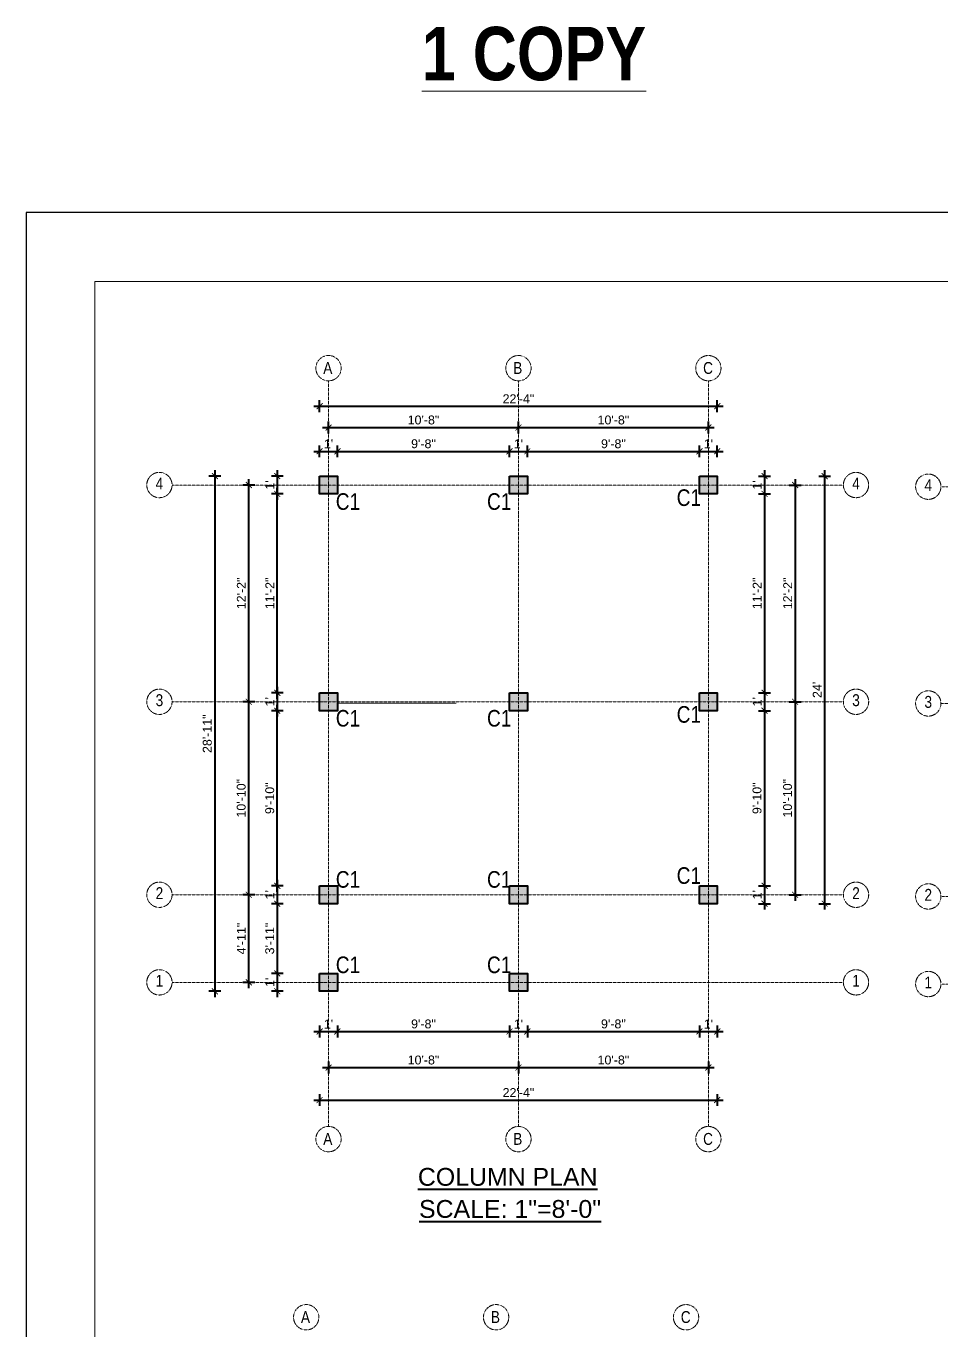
# Model space of a CAD drawing. Header units: inches. Extents: x 85856 to 287200, y -126184 to 75211.
# Drawn here: x 185745 to 186362, y -24156 to -23278 of the extents above; entities that cross this region are included whole.
import ezdxf
from ezdxf.enums import TextEntityAlignment as Align

# ---------------------------------------------------------------- set-up
doc = ezdxf.new("R2010")
doc.units = ezdxf.units.IN
doc.header["$LTSCALE"] = 0.5
doc.header["$MEASUREMENT"] = 0
doc.header["$PDMODE"] = 66
doc.linetypes.add('CENTER', pattern=[2, 1.25, -0.25, 0.25, -0.25])
for name, color, linetype, lineweight in [('Annotate-Lite.w', 177, 'Continuous', 9), ('Annotations-Bold.w', 177, 'Continuous', 13), ('ELE1', 3, 'Continuous', 9), ('Text-100.w', 254, 'Continuous', 9), ('wall', 1, 'Continuous', 40)]:
    doc.layers.add(name, color=color, linetype=linetype, lineweight=lineweight)
doc.styles.add('ARAIL', font='ARIALN.TTF')
doc.styles.add('arial', font='arial.ttf')
doc.styles.add('ordinary', font='arial.ttf')
doc.styles.get("Standard").update_dxf_attribs({"font": 'arial.ttf'})
doc.dimstyles.new('1 by 96', dxfattribs={"dimtxt": 6, "dimasz": 4, "dimexe": 4, "dimexo": 4, "dimgap": 2, "dimtad": 1, "dimdec": 0, "dimzin": 0, "dimdsep": 46, "dimlunit": 4, "dimtxsty": 'Standard', "dimblk": 'ARCHTICK', "dimcen": 0, "dimdle": 4, "dimadec": 0, "dimazin": 0, "dimtfac": 1, "dimtdec": 0, "dimtix": 1, "dimtofl": 0, "dimtmove": 1, "dimatfit": 3, "dimldrblk": 'ARCHTICK', "dimfxl": 4, "dimfxlon": 1, "dimtolj": 1, "dimtzin": 0, "dimlwd": -1, "dimlwe": -1, "dimarcsym": 0})

# ---------------------------------------------------------------- blocks, each defined once
blk = doc.blocks.new('_ArchTick')
at = {"color": 0, "linetype": 'ByBlock', "const_width": 0.15}
blk.add_lwpolyline([(-0.5, -0.5), (0.5, 0.5)], dxfattribs=at)
blk = doc.blocks.new('*D722')
at = {"layer": 'Defpoints', "color": 0, "transparency": 16777216}
for p in [(185955.14, -23564.56), (185943.14, -23581.25), (185955.14, -23581.25)]:
    blk.add_point(p, dxfattribs=at)
at = {"layer": 'wall', "color": 0, "transparency": 16777216}
for p, q in [((185943.14, -23568.56), (185943.14, -23560.56)), ((185955.14, -23568.56), (185955.14, -23560.56)), ((185939.14, -23564.56), (185959.14, -23564.56))]:
    blk.add_line(p, q, dxfattribs=at)
at = {"layer": 'wall', "color": 0, "transparency": 16777216, "xscale": 4, "yscale": 4, "zscale": 4, "rotation": 180}
blk.add_blockref('_ArchTick', (185943.14, -23564.56), dxfattribs=at)
at = {"layer": 'wall', "color": 0, "transparency": 16777216, "xscale": 4, "yscale": 4, "zscale": 4}
blk.add_blockref('_ArchTick', (185955.14, -23564.56), dxfattribs=at)
at = {"layer": 'wall', "color": 0, "transparency": 16777216, "insert": (185949.14, -23559.54), "char_height": 6, "attachment_point": 5}
blk.add_mtext("\\A1;1'", dxfattribs=at)
blk = doc.blocks.new('*D723')
at = {"layer": 'Defpoints', "color": 0, "transparency": 16777216}
for p in [(186071.14, -23564.56), (185955.14, -23581.25), (186071.14, -23581.25)]:
    blk.add_point(p, dxfattribs=at)
at = {"layer": 'wall', "color": 0, "transparency": 16777216}
for p, q in [((185955.14, -23568.56), (185955.14, -23560.56)), ((186071.14, -23568.56), (186071.14, -23560.56)), ((185951.14, -23564.56), (186075.14, -23564.56))]:
    blk.add_line(p, q, dxfattribs=at)
at = {"layer": 'wall', "color": 0, "transparency": 16777216, "xscale": 4, "yscale": 4, "zscale": 4, "rotation": 180}
blk.add_blockref('_ArchTick', (185955.14, -23564.56), dxfattribs=at)
at = {"layer": 'wall', "color": 0, "transparency": 16777216, "xscale": 4, "yscale": 4, "zscale": 4}
blk.add_blockref('_ArchTick', (186071.14, -23564.56), dxfattribs=at)
at = {"layer": 'wall', "color": 0, "transparency": 16777216, "insert": (186013.14, -23559.49), "char_height": 6, "attachment_point": 5}
blk.add_mtext('\\A1;9\'-8"', dxfattribs=at)
blk = doc.blocks.new('*D724')
at = {"layer": 'Defpoints', "color": 0, "transparency": 16777216}
for p in [(186083.14, -23564.56), (186071.14, -23581.25), (186083.14, -23581.25)]:
    blk.add_point(p, dxfattribs=at)
at = {"layer": 'wall', "color": 0, "transparency": 16777216}
for p, q in [((186071.14, -23568.56), (186071.14, -23560.56)), ((186083.14, -23568.56), (186083.14, -23560.56)), ((186067.14, -23564.56), (186087.14, -23564.56))]:
    blk.add_line(p, q, dxfattribs=at)
at = {"layer": 'wall', "color": 0, "transparency": 16777216, "xscale": 4, "yscale": 4, "zscale": 4, "rotation": 180}
blk.add_blockref('_ArchTick', (186071.14, -23564.56), dxfattribs=at)
at = {"layer": 'wall', "color": 0, "transparency": 16777216, "xscale": 4, "yscale": 4, "zscale": 4}
blk.add_blockref('_ArchTick', (186083.14, -23564.56), dxfattribs=at)
at = {"layer": 'wall', "color": 0, "transparency": 16777216, "insert": (186077.14, -23559.54), "char_height": 6, "attachment_point": 5}
blk.add_mtext("\\A1;1'", dxfattribs=at)
blk = doc.blocks.new('*D725')
at = {"layer": 'Defpoints', "color": 0, "transparency": 16777216}
for p in [(186199.14, -23564.56), (186083.14, -23581.25), (186199.14, -23581.25)]:
    blk.add_point(p, dxfattribs=at)
at = {"layer": 'wall', "color": 0, "transparency": 16777216}
for p, q in [((186083.14, -23568.56), (186083.14, -23560.56)), ((186199.14, -23568.56), (186199.14, -23560.56)), ((186079.14, -23564.56), (186203.14, -23564.56))]:
    blk.add_line(p, q, dxfattribs=at)
at = {"layer": 'wall', "color": 0, "transparency": 16777216, "xscale": 4, "yscale": 4, "zscale": 4, "rotation": 180}
blk.add_blockref('_ArchTick', (186083.14, -23564.56), dxfattribs=at)
at = {"layer": 'wall', "color": 0, "transparency": 16777216, "xscale": 4, "yscale": 4, "zscale": 4}
blk.add_blockref('_ArchTick', (186199.14, -23564.56), dxfattribs=at)
at = {"layer": 'wall', "color": 0, "transparency": 16777216, "insert": (186141.14, -23559.49), "char_height": 6, "attachment_point": 5}
blk.add_mtext('\\A1;9\'-8"', dxfattribs=at)
blk = doc.blocks.new('*D726')
at = {"layer": 'Defpoints', "color": 0, "transparency": 16777216}
for p in [(186211.14, -23564.56), (186199.14, -23581.25), (186211.14, -23581.25)]:
    blk.add_point(p, dxfattribs=at)
at = {"layer": 'wall', "color": 0, "transparency": 16777216}
for p, q in [((186199.14, -23568.56), (186199.14, -23560.56)), ((186211.14, -23568.56), (186211.14, -23560.56)), ((186195.14, -23564.56), (186215.14, -23564.56))]:
    blk.add_line(p, q, dxfattribs=at)
at = {"layer": 'wall', "color": 0, "transparency": 16777216, "xscale": 4, "yscale": 4, "zscale": 4, "rotation": 180}
blk.add_blockref('_ArchTick', (186199.14, -23564.56), dxfattribs=at)
at = {"layer": 'wall', "color": 0, "transparency": 16777216, "xscale": 4, "yscale": 4, "zscale": 4}
blk.add_blockref('_ArchTick', (186211.14, -23564.56), dxfattribs=at)
at = {"layer": 'wall', "color": 0, "transparency": 16777216, "insert": (186205.14, -23559.54), "char_height": 6, "attachment_point": 5}
blk.add_mtext("\\A1;1'", dxfattribs=at)
blk = doc.blocks.new('*D727')
at = {"layer": 'Defpoints', "color": 0, "transparency": 16777216}
for p in [(186077.14, -23548.54), (185949.14, -23581.25), (186077.14, -23581.25)]:
    blk.add_point(p, dxfattribs=at)
at = {"layer": 'wall', "color": 0, "transparency": 16777216}
for p, q in [((185949.14, -23552.54), (185949.14, -23544.54)), ((186077.14, -23552.54), (186077.14, -23544.54)), ((185945.14, -23548.54), (186081.14, -23548.54))]:
    blk.add_line(p, q, dxfattribs=at)
at = {"layer": 'wall', "color": 0, "transparency": 16777216, "xscale": 4, "yscale": 4, "zscale": 4, "rotation": 180}
blk.add_blockref('_ArchTick', (185949.14, -23548.54), dxfattribs=at)
at = {"layer": 'wall', "color": 0, "transparency": 16777216, "xscale": 4, "yscale": 4, "zscale": 4}
blk.add_blockref('_ArchTick', (186077.14, -23548.54), dxfattribs=at)
at = {"layer": 'wall', "color": 0, "transparency": 16777216, "insert": (186013.14, -23543.47), "char_height": 6, "attachment_point": 5}
blk.add_mtext('\\A1;10\'-8"', dxfattribs=at)
blk = doc.blocks.new('*D728')
at = {"layer": 'Defpoints', "color": 0, "transparency": 16777216}
for p in [(186205.14, -23548.54), (186077.14, -23581.25), (186205.14, -23581.25)]:
    blk.add_point(p, dxfattribs=at)
at = {"layer": 'wall', "color": 0, "transparency": 16777216}
for p, q in [((186077.14, -23552.54), (186077.14, -23544.54)), ((186205.14, -23552.54), (186205.14, -23544.54)), ((186073.14, -23548.54), (186209.14, -23548.54))]:
    blk.add_line(p, q, dxfattribs=at)
at = {"layer": 'wall', "color": 0, "transparency": 16777216, "xscale": 4, "yscale": 4, "zscale": 4, "rotation": 180}
blk.add_blockref('_ArchTick', (186077.14, -23548.54), dxfattribs=at)
at = {"layer": 'wall', "color": 0, "transparency": 16777216, "xscale": 4, "yscale": 4, "zscale": 4}
blk.add_blockref('_ArchTick', (186205.14, -23548.54), dxfattribs=at)
at = {"layer": 'wall', "color": 0, "transparency": 16777216, "insert": (186141.14, -23543.47), "char_height": 6, "attachment_point": 5}
blk.add_mtext('\\A1;10\'-8"', dxfattribs=at)
blk = doc.blocks.new('*D729')
at = {"layer": 'Defpoints', "color": 0, "transparency": 16777216}
for p in [(186211.14, -23534.15), (185943.14, -23581.25), (186211.14, -23581.25)]:
    blk.add_point(p, dxfattribs=at)
at = {"layer": 'wall', "color": 0, "transparency": 16777216}
for p, q in [((185939.14, -23534.15), (186215.14, -23534.15)), ((185943.14, -23538.15), (185943.14, -23530.15)), ((186211.14, -23538.15), (186211.14, -23530.15))]:
    blk.add_line(p, q, dxfattribs=at)
at = {"layer": 'wall', "color": 0, "transparency": 16777216, "xscale": 4, "yscale": 4, "zscale": 4, "rotation": 180}
blk.add_blockref('_ArchTick', (185943.14, -23534.15), dxfattribs=at)
at = {"layer": 'wall', "color": 0, "transparency": 16777216, "xscale": 4, "yscale": 4, "zscale": 4}
blk.add_blockref('_ArchTick', (186211.14, -23534.15), dxfattribs=at)
at = {"layer": 'wall', "color": 0, "transparency": 16777216, "insert": (186077.14, -23529.14), "char_height": 6, "attachment_point": 5}
blk.add_mtext('\\A1;22\'-4"', dxfattribs=at)
blk = doc.blocks.new('*D730')
at = {"layer": 'Defpoints', "color": 0, "transparency": 16777216}
for p in [(185943.14, -23581.25), (185914.61, -23593.25), (185943.14, -23593.25)]:
    blk.add_point(p, dxfattribs=at)
at = {"layer": 'wall', "color": 0, "transparency": 16777216}
for p, q in [((185918.61, -23581.25), (185910.61, -23581.25)), ((185914.61, -23577.25), (185914.61, -23597.25)), ((185918.61, -23593.25), (185910.61, -23593.25))]:
    blk.add_line(p, q, dxfattribs=at)
at = {"layer": 'wall', "color": 0, "transparency": 16777216, "xscale": 4, "yscale": 4, "zscale": 4}
for p, rotation in [((185914.61, -23581.25), 90), ((185914.61, -23593.25), 270)]:
    blk.add_blockref('_ArchTick', p, dxfattribs=dict(at, rotation=rotation))
at = {"layer": 'wall', "color": 0, "transparency": 16777216, "insert": (185909.6, -23587.25), "char_height": 6, "attachment_point": 5, "rotation": 90}
blk.add_mtext("\\A1;1'", dxfattribs=at)
blk = doc.blocks.new('*D731')
at = {"layer": 'Defpoints', "color": 0, "transparency": 16777216}
for p in [(185943.14, -23727.25), (185914.61, -23739.25), (185943.14, -23739.25)]:
    blk.add_point(p, dxfattribs=at)
at = {"layer": 'wall', "color": 0, "transparency": 16777216}
for p, q in [((185918.61, -23727.25), (185910.61, -23727.25)), ((185914.61, -23723.25), (185914.61, -23743.25)), ((185918.61, -23739.25), (185910.61, -23739.25))]:
    blk.add_line(p, q, dxfattribs=at)
at = {"layer": 'wall', "color": 0, "transparency": 16777216, "xscale": 4, "yscale": 4, "zscale": 4}
for p, rotation in [((185914.61, -23727.25), 90), ((185914.61, -23739.25), 270)]:
    blk.add_blockref('_ArchTick', p, dxfattribs=dict(at, rotation=rotation))
at = {"layer": 'wall', "color": 0, "transparency": 16777216, "insert": (185909.6, -23733.25), "char_height": 6, "attachment_point": 5, "rotation": 90}
blk.add_mtext("\\A1;1'", dxfattribs=at)
blk = doc.blocks.new('*D732')
at = {"layer": 'Defpoints', "color": 0, "transparency": 16777216}
for p in [(185943.14, -23857.25), (185914.61, -23869.25), (185943.14, -23869.25)]:
    blk.add_point(p, dxfattribs=at)
at = {"layer": 'wall', "color": 0, "transparency": 16777216}
for p, q in [((185914.61, -23853.25), (185914.61, -23873.25)), ((185918.61, -23857.25), (185910.61, -23857.25)), ((185918.61, -23869.25), (185910.61, -23869.25))]:
    blk.add_line(p, q, dxfattribs=at)
at = {"layer": 'wall', "color": 0, "transparency": 16777216, "xscale": 4, "yscale": 4, "zscale": 4}
for p, rotation in [((185914.61, -23857.25), 90), ((185914.61, -23869.25), 270)]:
    blk.add_blockref('_ArchTick', p, dxfattribs=dict(at, rotation=rotation))
at = {"layer": 'wall', "color": 0, "transparency": 16777216, "insert": (185909.6, -23863.25), "char_height": 6, "attachment_point": 5, "rotation": 90}
blk.add_mtext("\\A1;1'", dxfattribs=at)
blk = doc.blocks.new('*D733')
at = {"layer": 'Defpoints', "color": 0, "transparency": 16777216}
for p in [(185943.14, -23869.25), (185914.61, -23916.25), (185943.14, -23916.25)]:
    blk.add_point(p, dxfattribs=at)
at = {"layer": 'wall', "color": 0, "transparency": 16777216}
for p, q in [((185918.61, -23869.25), (185910.61, -23869.25)), ((185914.61, -23865.25), (185914.61, -23920.25)), ((185918.61, -23916.25), (185910.61, -23916.25))]:
    blk.add_line(p, q, dxfattribs=at)
at = {"layer": 'wall', "color": 0, "transparency": 16777216, "xscale": 4, "yscale": 4, "zscale": 4}
for p, rotation in [((185914.61, -23869.25), 90), ((185914.61, -23916.25), 270)]:
    blk.add_blockref('_ArchTick', p, dxfattribs=dict(at, rotation=rotation))
at = {"layer": 'wall', "color": 0, "transparency": 16777216, "insert": (185909.54, -23892.75), "char_height": 6, "attachment_point": 5, "rotation": 90}
blk.add_mtext('\\A1;3\'-11"', dxfattribs=at)
blk = doc.blocks.new('*D734')
at = {"layer": 'Defpoints', "color": 0, "transparency": 16777216}
for p in [(185943.14, -23916.25), (185914.61, -23928.25), (185943.14, -23928.25)]:
    blk.add_point(p, dxfattribs=at)
at = {"layer": 'wall', "color": 0, "transparency": 16777216}
for p, q in [((185914.61, -23912.25), (185914.61, -23932.25)), ((185918.61, -23916.25), (185910.61, -23916.25)), ((185918.61, -23928.25), (185910.61, -23928.25))]:
    blk.add_line(p, q, dxfattribs=at)
at = {"layer": 'wall', "color": 0, "transparency": 16777216, "xscale": 4, "yscale": 4, "zscale": 4}
for p, rotation in [((185914.61, -23916.25), 90), ((185914.61, -23928.25), 270)]:
    blk.add_blockref('_ArchTick', p, dxfattribs=dict(at, rotation=rotation))
at = {"layer": 'wall', "color": 0, "transparency": 16777216, "insert": (185909.6, -23922.25), "char_height": 6, "attachment_point": 5, "rotation": 90}
blk.add_mtext("\\A1;1'", dxfattribs=at)
blk = doc.blocks.new('*D735')
at = {"layer": 'Defpoints', "color": 0, "transparency": 16777216}
for p in [(185895.4, -23863.25), (185943.14, -23863.25), (185943.14, -23922.25)]:
    blk.add_point(p, dxfattribs=at)
at = {"layer": 'wall', "color": 0, "transparency": 16777216}
for p, q in [((185895.4, -23926.25), (185895.4, -23859.25)), ((185899.4, -23863.25), (185891.4, -23863.25)), ((185899.4, -23922.25), (185891.4, -23922.25))]:
    blk.add_line(p, q, dxfattribs=at)
at = {"layer": 'wall', "color": 0, "transparency": 16777216, "xscale": 4, "yscale": 4, "zscale": 4}
for p, rotation in [((185895.4, -23863.25), 90), ((185895.4, -23922.25), 270)]:
    blk.add_blockref('_ArchTick', p, dxfattribs=dict(at, rotation=rotation))
at = {"layer": 'wall', "color": 0, "transparency": 16777216, "insert": (185890.39, -23892.75), "char_height": 6, "attachment_point": 5, "rotation": 90}
blk.add_mtext('\\A1;4\'-11"', dxfattribs=at)
blk = doc.blocks.new('*D736')
at = {"layer": 'Defpoints', "color": 0, "transparency": 16777216}
for p in [(185895.4, -23733.25), (185943.14, -23733.25), (185943.14, -23863.25)]:
    blk.add_point(p, dxfattribs=at)
at = {"layer": 'wall', "color": 0, "transparency": 16777216}
for p, q in [((185895.4, -23867.25), (185895.4, -23729.25)), ((185899.4, -23733.25), (185891.4, -23733.25)), ((185899.4, -23863.25), (185891.4, -23863.25))]:
    blk.add_line(p, q, dxfattribs=at)
at = {"layer": 'wall', "color": 0, "transparency": 16777216, "xscale": 4, "yscale": 4, "zscale": 4}
for p, rotation in [((185895.4, -23733.25), 90), ((185895.4, -23863.25), 270)]:
    blk.add_blockref('_ArchTick', p, dxfattribs=dict(at, rotation=rotation))
at = {"layer": 'wall', "color": 0, "transparency": 16777216, "insert": (185890.33, -23798.25), "char_height": 6, "attachment_point": 5, "rotation": 90}
blk.add_mtext('\\A1;10\'-10"', dxfattribs=at)
blk = doc.blocks.new('*D737')
at = {"layer": 'Defpoints', "color": 0, "transparency": 16777216}
for p in [(185895.4, -23587.25), (185943.14, -23587.25), (185943.14, -23733.25)]:
    blk.add_point(p, dxfattribs=at)
at = {"layer": 'wall', "color": 0, "transparency": 16777216}
for p, q in [((185899.4, -23587.25), (185891.4, -23587.25)), ((185895.4, -23737.25), (185895.4, -23583.25)), ((185899.4, -23733.25), (185891.4, -23733.25))]:
    blk.add_line(p, q, dxfattribs=at)
at = {"layer": 'wall', "color": 0, "transparency": 16777216, "xscale": 4, "yscale": 4, "zscale": 4}
for p, rotation in [((185895.4, -23587.25), 90), ((185895.4, -23733.25), 270)]:
    blk.add_blockref('_ArchTick', p, dxfattribs=dict(at, rotation=rotation))
at = {"layer": 'wall', "color": 0, "transparency": 16777216, "insert": (185890.39, -23660.25), "char_height": 6, "attachment_point": 5, "rotation": 90}
blk.add_mtext('\\A1;12\'-2"', dxfattribs=at)
blk = doc.blocks.new('*D738')
at = {"layer": 'Defpoints', "color": 0, "transparency": 16777216}
for p in [(185943.14, -23581.25), (185872.52, -23928.25), (185943.14, -23928.25)]:
    blk.add_point(p, dxfattribs=at)
at = {"layer": 'wall', "color": 0, "transparency": 16777216}
for p, q in [((185876.52, -23581.25), (185868.52, -23581.25)), ((185872.52, -23577.25), (185872.52, -23932.25)), ((185876.52, -23928.25), (185868.52, -23928.25))]:
    blk.add_line(p, q, dxfattribs=at)
at = {"layer": 'wall', "color": 0, "transparency": 16777216, "xscale": 4, "yscale": 4, "zscale": 4}
for p, rotation in [((185872.52, -23581.25), 90), ((185872.52, -23928.25), 270)]:
    blk.add_blockref('_ArchTick', p, dxfattribs=dict(at, rotation=rotation))
at = {"layer": 'wall', "color": 0, "transparency": 16777216, "insert": (185867.45, -23754.75), "char_height": 6, "attachment_point": 5, "rotation": 90}
blk.add_mtext('\\A1;28\'-11"', dxfattribs=at)
blk = doc.blocks.new('*D739')
at = {"layer": 'Defpoints', "color": 0, "transparency": 16777216}
for p in [(186211.14, -23581.25), (186211.14, -23593.25), (186243.01, -23593.25)]:
    blk.add_point(p, dxfattribs=at)
at = {"layer": 'wall', "color": 0, "transparency": 16777216}
for p, q in [((186239.01, -23581.25), (186247.01, -23581.25)), ((186243.01, -23577.25), (186243.01, -23597.25)), ((186239.01, -23593.25), (186247.01, -23593.25))]:
    blk.add_line(p, q, dxfattribs=at)
at = {"layer": 'wall', "color": 0, "transparency": 16777216, "xscale": 4, "yscale": 4, "zscale": 4}
for p, rotation in [((186243.01, -23581.25), 90), ((186243.01, -23593.25), 270)]:
    blk.add_blockref('_ArchTick', p, dxfattribs=dict(at, rotation=rotation))
at = {"layer": 'wall', "color": 0, "transparency": 16777216, "insert": (186238, -23587.25), "char_height": 6, "attachment_point": 5, "rotation": 90}
blk.add_mtext("\\A1;1'", dxfattribs=at)
blk = doc.blocks.new('*D740')
at = {"layer": 'Defpoints', "color": 0, "transparency": 16777216}
for p in [(186211.14, -23727.25), (186211.14, -23739.25), (186243.01, -23739.25)]:
    blk.add_point(p, dxfattribs=at)
at = {"layer": 'wall', "color": 0, "transparency": 16777216}
for p, q in [((186239.01, -23727.25), (186247.01, -23727.25)), ((186243.01, -23723.25), (186243.01, -23743.25)), ((186239.01, -23739.25), (186247.01, -23739.25))]:
    blk.add_line(p, q, dxfattribs=at)
at = {"layer": 'wall', "color": 0, "transparency": 16777216, "xscale": 4, "yscale": 4, "zscale": 4}
for p, rotation in [((186243.01, -23727.25), 90), ((186243.01, -23739.25), 270)]:
    blk.add_blockref('_ArchTick', p, dxfattribs=dict(at, rotation=rotation))
at = {"layer": 'wall', "color": 0, "transparency": 16777216, "insert": (186238, -23733.25), "char_height": 6, "attachment_point": 5, "rotation": 90}
blk.add_mtext("\\A1;1'", dxfattribs=at)
blk = doc.blocks.new('*D741')
at = {"layer": 'Defpoints', "color": 0, "transparency": 16777216}
for p in [(186211.14, -23587.25), (186211.14, -23733.25), (186263.61, -23733.25)]:
    blk.add_point(p, dxfattribs=at)
at = {"layer": 'wall', "color": 0, "transparency": 16777216}
for p, q in [((186259.61, -23587.25), (186267.61, -23587.25)), ((186263.61, -23583.25), (186263.61, -23737.25)), ((186259.61, -23733.25), (186267.61, -23733.25))]:
    blk.add_line(p, q, dxfattribs=at)
at = {"layer": 'wall', "color": 0, "transparency": 16777216, "xscale": 4, "yscale": 4, "zscale": 4}
for p, rotation in [((186263.61, -23587.25), 90), ((186263.61, -23733.25), 270)]:
    blk.add_blockref('_ArchTick', p, dxfattribs=dict(at, rotation=rotation))
at = {"layer": 'wall', "color": 0, "transparency": 16777216, "insert": (186258.6, -23660.25), "char_height": 6, "attachment_point": 5, "rotation": 90}
blk.add_mtext('\\A1;12\'-2"', dxfattribs=at)
blk = doc.blocks.new('*D742')
at = {"layer": 'Defpoints', "color": 0, "transparency": 16777216}
for p in [(186211.14, -23733.25), (186211.14, -23863.25), (186263.61, -23863.25)]:
    blk.add_point(p, dxfattribs=at)
at = {"layer": 'wall', "color": 0, "transparency": 16777216}
for p, q in [((186263.61, -23729.25), (186263.61, -23867.25)), ((186259.61, -23733.25), (186267.61, -23733.25)), ((186259.61, -23863.25), (186267.61, -23863.25))]:
    blk.add_line(p, q, dxfattribs=at)
at = {"layer": 'wall', "color": 0, "transparency": 16777216, "xscale": 4, "yscale": 4, "zscale": 4}
for p, rotation in [((186263.61, -23733.25), 90), ((186263.61, -23863.25), 270)]:
    blk.add_blockref('_ArchTick', p, dxfattribs=dict(at, rotation=rotation))
at = {"layer": 'wall', "color": 0, "transparency": 16777216, "insert": (186258.54, -23798.25), "char_height": 6, "attachment_point": 5, "rotation": 90}
blk.add_mtext('\\A1;10\'-10"', dxfattribs=at)
blk = doc.blocks.new('*D743')
at = {"layer": 'Defpoints', "color": 0, "transparency": 16777216}
for p in [(186211.14, -23869.25), (185943.14, -23928.25), (186211.14, -24001.51)]:
    blk.add_point(p, dxfattribs=at)
at = {"layer": 'wall', "color": 0, "transparency": 16777216}
for p, q in [((185939.14, -24001.51), (186215.14, -24001.51)), ((185943.14, -23997.51), (185943.14, -24005.51)), ((186211.14, -23997.51), (186211.14, -24005.51))]:
    blk.add_line(p, q, dxfattribs=at)
at = {"layer": 'wall', "color": 0, "transparency": 16777216, "xscale": 4, "yscale": 4, "zscale": 4, "rotation": 180}
blk.add_blockref('_ArchTick', (185943.14, -24001.51), dxfattribs=at)
at = {"layer": 'wall', "color": 0, "transparency": 16777216, "xscale": 4, "yscale": 4, "zscale": 4}
blk.add_blockref('_ArchTick', (186211.14, -24001.51), dxfattribs=at)
at = {"layer": 'wall', "color": 0, "transparency": 16777216, "insert": (186077.14, -23996.5), "char_height": 6, "attachment_point": 5}
blk.add_mtext('\\A1;22\'-4"', dxfattribs=at)
blk = doc.blocks.new('*D744')
at = {"layer": 'Defpoints', "color": 0, "transparency": 16777216}
for p in [(185914.61, -23739.25), (185943.14, -23739.25), (185943.14, -23857.25)]:
    blk.add_point(p, dxfattribs=at)
at = {"layer": 'wall', "color": 0, "transparency": 16777216}
for p, q in [((185918.61, -23739.25), (185910.61, -23739.25)), ((185914.61, -23861.25), (185914.61, -23735.25)), ((185918.61, -23857.25), (185910.61, -23857.25))]:
    blk.add_line(p, q, dxfattribs=at)
at = {"layer": 'wall', "color": 0, "transparency": 16777216, "xscale": 4, "yscale": 4, "zscale": 4}
for p, rotation in [((185914.61, -23739.25), 90), ((185914.61, -23857.25), 270)]:
    blk.add_blockref('_ArchTick', p, dxfattribs=dict(at, rotation=rotation))
at = {"layer": 'wall', "color": 0, "transparency": 16777216, "insert": (185909.54, -23798.25), "char_height": 6, "attachment_point": 5, "rotation": 90}
blk.add_mtext('\\A1;9\'-10"', dxfattribs=at)
blk = doc.blocks.new('*D745')
at = {"layer": 'Defpoints', "color": 0, "transparency": 16777216}
for p in [(185914.61, -23593.25), (185943.14, -23593.25), (185943.14, -23727.25)]:
    blk.add_point(p, dxfattribs=at)
at = {"layer": 'wall', "color": 0, "transparency": 16777216}
for p, q in [((185914.61, -23731.25), (185914.61, -23589.25)), ((185918.61, -23593.25), (185910.61, -23593.25)), ((185918.61, -23727.25), (185910.61, -23727.25))]:
    blk.add_line(p, q, dxfattribs=at)
at = {"layer": 'wall', "color": 0, "transparency": 16777216, "xscale": 4, "yscale": 4, "zscale": 4}
for p, rotation in [((185914.61, -23593.25), 90), ((185914.61, -23727.25), 270)]:
    blk.add_blockref('_ArchTick', p, dxfattribs=dict(at, rotation=rotation))
at = {"layer": 'wall', "color": 0, "transparency": 16777216, "insert": (185909.6, -23660.25), "char_height": 6, "attachment_point": 5, "rotation": 90}
blk.add_mtext('\\A1;11\'-2"', dxfattribs=at)
blk = doc.blocks.new('*D746')
at = {"layer": 'Defpoints', "color": 0, "transparency": 16777216}
for p in [(185949.14, -23928.25), (186077.14, -23928.25), (186077.14, -23979.65)]:
    blk.add_point(p, dxfattribs=at)
at = {"layer": 'wall', "color": 0, "transparency": 16777216}
for p, q in [((185949.14, -23975.65), (185949.14, -23983.65)), ((186077.14, -23975.65), (186077.14, -23983.65)), ((185945.14, -23979.65), (186081.14, -23979.65))]:
    blk.add_line(p, q, dxfattribs=at)
at = {"layer": 'wall', "color": 0, "transparency": 16777216, "xscale": 4, "yscale": 4, "zscale": 4, "rotation": 180}
blk.add_blockref('_ArchTick', (185949.14, -23979.65), dxfattribs=at)
at = {"layer": 'wall', "color": 0, "transparency": 16777216, "xscale": 4, "yscale": 4, "zscale": 4}
blk.add_blockref('_ArchTick', (186077.14, -23979.65), dxfattribs=at)
at = {"layer": 'wall', "color": 0, "transparency": 16777216, "insert": (186013.14, -23974.59), "char_height": 6, "attachment_point": 5}
blk.add_mtext('\\A1;10\'-8"', dxfattribs=at)
blk = doc.blocks.new('*D747')
at = {"layer": 'Defpoints', "color": 0, "transparency": 16777216}
for p in [(185943.14, -23928.25), (185955.14, -23928.25), (185955.14, -23955.35)]:
    blk.add_point(p, dxfattribs=at)
at = {"layer": 'wall', "color": 0, "transparency": 16777216}
for p, q in [((185939.14, -23955.35), (185959.14, -23955.35)), ((185943.14, -23951.35), (185943.14, -23959.35)), ((185955.14, -23951.35), (185955.14, -23959.35))]:
    blk.add_line(p, q, dxfattribs=at)
at = {"layer": 'wall', "color": 0, "transparency": 16777216, "xscale": 4, "yscale": 4, "zscale": 4, "rotation": 180}
blk.add_blockref('_ArchTick', (185943.14, -23955.35), dxfattribs=at)
at = {"layer": 'wall', "color": 0, "transparency": 16777216, "xscale": 4, "yscale": 4, "zscale": 4}
blk.add_blockref('_ArchTick', (185955.14, -23955.35), dxfattribs=at)
at = {"layer": 'wall', "color": 0, "transparency": 16777216, "insert": (185949.14, -23950.34), "char_height": 6, "attachment_point": 5}
blk.add_mtext("\\A1;1'", dxfattribs=at)
blk = doc.blocks.new('*D748')
at = {"layer": 'Defpoints', "color": 0, "transparency": 16777216}
for p in [(185955.14, -23928.25), (186071.14, -23928.25), (186071.14, -23955.35)]:
    blk.add_point(p, dxfattribs=at)
at = {"layer": 'wall', "color": 0, "transparency": 16777216}
for p, q in [((185951.14, -23955.35), (186075.14, -23955.35)), ((185955.14, -23951.35), (185955.14, -23959.35)), ((186071.14, -23951.35), (186071.14, -23959.35))]:
    blk.add_line(p, q, dxfattribs=at)
at = {"layer": 'wall', "color": 0, "transparency": 16777216, "xscale": 4, "yscale": 4, "zscale": 4, "rotation": 180}
blk.add_blockref('_ArchTick', (185955.14, -23955.35), dxfattribs=at)
at = {"layer": 'wall', "color": 0, "transparency": 16777216, "xscale": 4, "yscale": 4, "zscale": 4}
blk.add_blockref('_ArchTick', (186071.14, -23955.35), dxfattribs=at)
at = {"layer": 'wall', "color": 0, "transparency": 16777216, "insert": (186013.14, -23950.29), "char_height": 6, "attachment_point": 5}
blk.add_mtext('\\A1;9\'-8"', dxfattribs=at)
blk = doc.blocks.new('*D749')
at = {"layer": 'Defpoints', "color": 0, "transparency": 16777216}
for p in [(186071.14, -23928.25), (186083.14, -23928.25), (186083.14, -23955.35)]:
    blk.add_point(p, dxfattribs=at)
at = {"layer": 'wall', "color": 0, "transparency": 16777216}
for p, q in [((186067.14, -23955.35), (186087.14, -23955.35)), ((186071.14, -23951.35), (186071.14, -23959.35)), ((186083.14, -23951.35), (186083.14, -23959.35))]:
    blk.add_line(p, q, dxfattribs=at)
at = {"layer": 'wall', "color": 0, "transparency": 16777216, "xscale": 4, "yscale": 4, "zscale": 4, "rotation": 180}
blk.add_blockref('_ArchTick', (186071.14, -23955.35), dxfattribs=at)
at = {"layer": 'wall', "color": 0, "transparency": 16777216, "xscale": 4, "yscale": 4, "zscale": 4}
blk.add_blockref('_ArchTick', (186083.14, -23955.35), dxfattribs=at)
at = {"layer": 'wall', "color": 0, "transparency": 16777216, "insert": (186077.14, -23950.34), "char_height": 6, "attachment_point": 5}
blk.add_mtext("\\A1;1'", dxfattribs=at)
blk = doc.blocks.new('*D750')
at = {"layer": 'Defpoints', "color": 0, "transparency": 16777216}
for p in [(186199.14, -23869.25), (186083.14, -23928.25), (186199.14, -23955.35)]:
    blk.add_point(p, dxfattribs=at)
at = {"layer": 'wall', "color": 0, "transparency": 16777216}
for p, q in [((186079.14, -23955.35), (186203.14, -23955.35)), ((186083.14, -23951.35), (186083.14, -23959.35)), ((186199.14, -23951.35), (186199.14, -23959.35))]:
    blk.add_line(p, q, dxfattribs=at)
at = {"layer": 'wall', "color": 0, "transparency": 16777216, "xscale": 4, "yscale": 4, "zscale": 4, "rotation": 180}
blk.add_blockref('_ArchTick', (186083.14, -23955.35), dxfattribs=at)
at = {"layer": 'wall', "color": 0, "transparency": 16777216, "xscale": 4, "yscale": 4, "zscale": 4}
blk.add_blockref('_ArchTick', (186199.14, -23955.35), dxfattribs=at)
at = {"layer": 'wall', "color": 0, "transparency": 16777216, "insert": (186141.14, -23950.29), "char_height": 6, "attachment_point": 5}
blk.add_mtext('\\A1;9\'-8"', dxfattribs=at)
blk = doc.blocks.new('*D751')
at = {"layer": 'Defpoints', "color": 0, "transparency": 16777216}
for p in [(186199.14, -23869.25), (186211.14, -23869.25), (186211.14, -23955.35)]:
    blk.add_point(p, dxfattribs=at)
at = {"layer": 'wall', "color": 0, "transparency": 16777216}
for p, q in [((186195.14, -23955.35), (186215.14, -23955.35)), ((186199.14, -23951.35), (186199.14, -23959.35)), ((186211.14, -23951.35), (186211.14, -23959.35))]:
    blk.add_line(p, q, dxfattribs=at)
at = {"layer": 'wall', "color": 0, "transparency": 16777216, "xscale": 4, "yscale": 4, "zscale": 4, "rotation": 180}
blk.add_blockref('_ArchTick', (186199.14, -23955.35), dxfattribs=at)
at = {"layer": 'wall', "color": 0, "transparency": 16777216, "xscale": 4, "yscale": 4, "zscale": 4}
blk.add_blockref('_ArchTick', (186211.14, -23955.35), dxfattribs=at)
at = {"layer": 'wall', "color": 0, "transparency": 16777216, "insert": (186205.14, -23950.34), "char_height": 6, "attachment_point": 5}
blk.add_mtext("\\A1;1'", dxfattribs=at)
blk = doc.blocks.new('*D752')
at = {"layer": 'Defpoints', "color": 0, "transparency": 16777216}
for p in [(186211.14, -23593.25), (186211.14, -23727.25), (186243.01, -23727.25)]:
    blk.add_point(p, dxfattribs=at)
at = {"layer": 'wall', "color": 0, "transparency": 16777216}
for p, q in [((186243.01, -23589.25), (186243.01, -23731.25)), ((186239.01, -23593.25), (186247.01, -23593.25)), ((186239.01, -23727.25), (186247.01, -23727.25))]:
    blk.add_line(p, q, dxfattribs=at)
at = {"layer": 'wall', "color": 0, "transparency": 16777216, "xscale": 4, "yscale": 4, "zscale": 4}
for p, rotation in [((186243.01, -23593.25), 90), ((186243.01, -23727.25), 270)]:
    blk.add_blockref('_ArchTick', p, dxfattribs=dict(at, rotation=rotation))
at = {"layer": 'wall', "color": 0, "transparency": 16777216, "insert": (186238, -23660.25), "char_height": 6, "attachment_point": 5, "rotation": 90}
blk.add_mtext('\\A1;11\'-2"', dxfattribs=at)
blk = doc.blocks.new('*D753')
at = {"layer": 'Defpoints', "color": 0, "transparency": 16777216}
for p in [(186211.14, -23739.25), (186211.14, -23857.25), (186243.01, -23857.25)]:
    blk.add_point(p, dxfattribs=at)
at = {"layer": 'wall', "color": 0, "transparency": 16777216}
for p, q in [((186239.01, -23739.25), (186247.01, -23739.25)), ((186243.01, -23735.25), (186243.01, -23861.25)), ((186239.01, -23857.25), (186247.01, -23857.25))]:
    blk.add_line(p, q, dxfattribs=at)
at = {"layer": 'wall', "color": 0, "transparency": 16777216, "xscale": 4, "yscale": 4, "zscale": 4}
for p, rotation in [((186243.01, -23739.25), 90), ((186243.01, -23857.25), 270)]:
    blk.add_blockref('_ArchTick', p, dxfattribs=dict(at, rotation=rotation))
at = {"layer": 'wall', "color": 0, "transparency": 16777216, "insert": (186237.94, -23798.25), "char_height": 6, "attachment_point": 5, "rotation": 90}
blk.add_mtext('\\A1;9\'-10"', dxfattribs=at)
blk = doc.blocks.new('*D754')
at = {"layer": 'Defpoints', "color": 0, "transparency": 16777216}
for p in [(186211.14, -23857.25), (186211.14, -23869.25), (186243.01, -23869.25)]:
    blk.add_point(p, dxfattribs=at)
at = {"layer": 'wall', "color": 0, "transparency": 16777216}
for p, q in [((186243.01, -23853.25), (186243.01, -23873.25)), ((186239.01, -23857.25), (186247.01, -23857.25)), ((186239.01, -23869.25), (186247.01, -23869.25))]:
    blk.add_line(p, q, dxfattribs=at)
at = {"layer": 'wall', "color": 0, "transparency": 16777216, "xscale": 4, "yscale": 4, "zscale": 4}
for p, rotation in [((186243.01, -23857.25), 90), ((186243.01, -23869.25), 270)]:
    blk.add_blockref('_ArchTick', p, dxfattribs=dict(at, rotation=rotation))
at = {"layer": 'wall', "color": 0, "transparency": 16777216, "insert": (186238, -23863.25), "char_height": 6, "attachment_point": 5, "rotation": 90}
blk.add_mtext("\\A1;1'", dxfattribs=at)
blk = doc.blocks.new('*D755')
at = {"layer": 'Defpoints', "color": 0, "transparency": 16777216}
for p in [(186211.14, -23581.25), (186211.14, -23869.25), (186283.51, -23869.25)]:
    blk.add_point(p, dxfattribs=at)
at = {"layer": 'wall', "color": 0, "transparency": 16777216}
for p, q in [((186279.51, -23581.25), (186287.51, -23581.25)), ((186283.51, -23577.25), (186283.51, -23873.25)), ((186279.51, -23869.25), (186287.51, -23869.25))]:
    blk.add_line(p, q, dxfattribs=at)
at = {"layer": 'wall', "color": 0, "transparency": 16777216, "xscale": 4, "yscale": 4, "zscale": 4}
for p, rotation in [((186283.51, -23581.25), 90), ((186283.51, -23869.25), 270)]:
    blk.add_blockref('_ArchTick', p, dxfattribs=dict(at, rotation=rotation))
at = {"layer": 'wall', "color": 0, "transparency": 16777216, "insert": (186278.5, -23725.25), "char_height": 6, "attachment_point": 5, "rotation": 90}
blk.add_mtext("\\A1;24'", dxfattribs=at)
blk = doc.blocks.new('*D1085')
at = {"layer": 'Defpoints', "color": 0, "transparency": 16777216}
for p in [(186205.14, -23869.25), (186077.14, -23928.25), (186205.14, -23979.65)]:
    blk.add_point(p, dxfattribs=at)
at = {"layer": 'wall', "color": 0, "transparency": 16777216}
for p, q in [((186077.14, -23975.65), (186077.14, -23983.65)), ((186205.14, -23975.65), (186205.14, -23983.65)), ((186073.14, -23979.65), (186209.14, -23979.65))]:
    blk.add_line(p, q, dxfattribs=at)
at = {"layer": 'wall', "color": 0, "transparency": 16777216, "xscale": 4, "yscale": 4, "zscale": 4, "rotation": 180}
blk.add_blockref('_ArchTick', (186077.14, -23979.65), dxfattribs=at)
at = {"layer": 'wall', "color": 0, "transparency": 16777216, "xscale": 4, "yscale": 4, "zscale": 4}
blk.add_blockref('_ArchTick', (186205.14, -23979.65), dxfattribs=at)
at = {"layer": 'wall', "color": 0, "transparency": 16777216, "insert": (186141.14, -23974.59), "char_height": 6, "attachment_point": 5}
blk.add_mtext('\\A1;10\'-8"', dxfattribs=at)

msp = doc.modelspace()

# ---------------------------------------------------------------- hatches: boundary and pattern name
at = {"layer": 'wall'}
for points in [[(185943.14, -23581.25), (185943.14, -23593.25), (185955.14, -23593.25), (185955.14, -23581.25)], [(186083.14, -23581.25), (186071.14, -23581.25), (186071.14, -23593.25), (186083.14, -23593.25)], [(186211.14, -23581.25), (186199.14, -23581.25), (186199.14, -23593.25), (186211.14, -23593.25)], [(185955.14, -23727.25), (185943.14, -23727.25), (185943.14, -23739.25), (185955.14, -23739.25)], [(186083.14, -23727.25), (186071.14, -23727.25), (186071.14, -23739.25), (186083.14, -23739.25)], [(186211.14, -23727.25), (186199.14, -23727.25), (186199.14, -23739.25), (186211.14, -23739.25)], [(185955.14, -23857.25), (185943.14, -23857.25), (185943.14, -23869.25), (185955.14, -23869.25)], [(186083.14, -23857.25), (186071.14, -23857.25), (186071.14, -23869.25), (186083.14, -23869.25)], [(186211.14, -23857.25), (186199.14, -23857.25), (186199.14, -23869.25), (186211.14, -23869.25)], [(185955.14, -23916.25), (185943.14, -23916.25), (185943.14, -23928.25), (185955.14, -23928.25)], [(186083.14, -23916.25), (186071.14, -23916.25), (186071.14, -23928.25), (186083.14, -23928.25)]]:
    msp.add_hatch(color=256, dxfattribs=at).paths.add_polyline_path(points)

# ---------------------------------------------------------------- linework, layer by layer
at = {"layer": 'Annotate-Lite.w'}
msp.add_line((185943.14, -23581.25), (185943.14, -23593.25), dxfattribs=at)
at = {"layer": 'Annotate-Lite.w', "color": 1}
msp.add_line((186035.14, -23734.25), (185955.14, -23734.25), dxfattribs=at)
at = {"layer": 'Annotate-Lite.w'}
for points in [[(185943.14, -23581.25), (185955.14, -23581.25), (185955.14, -23593.25), (185943.14, -23593.25)], [(186071.14, -23581.25), (186083.14, -23581.25), (186083.14, -23593.25), (186071.14, -23593.25)], [(186199.14, -23581.25), (186211.14, -23581.25), (186211.14, -23593.25), (186199.14, -23593.25)], [(185943.14, -23727.25), (185955.14, -23727.25), (185955.14, -23739.25), (185943.14, -23739.25)], [(186071.14, -23727.25), (186083.14, -23727.25), (186083.14, -23739.25), (186071.14, -23739.25)], [(186199.14, -23727.25), (186211.14, -23727.25), (186211.14, -23739.25), (186199.14, -23739.25)], [(185943.14, -23857.25), (185955.14, -23857.25), (185955.14, -23869.25), (185943.14, -23869.25)], [(186071.14, -23857.25), (186083.14, -23857.25), (186083.14, -23869.25), (186071.14, -23869.25)], [(186199.14, -23857.25), (186211.14, -23857.25), (186211.14, -23869.25), (186199.14, -23869.25)], [(185943.14, -23916.25), (185955.14, -23916.25), (185955.14, -23928.25), (185943.14, -23928.25)], [(186071.14, -23916.25), (186083.14, -23916.25), (186083.14, -23928.25), (186071.14, -23928.25)]]:
    msp.add_lwpolyline(points, close=True, dxfattribs=at)
at = {"layer": 'Annotations-Bold.w', "color": 0, "linetype": 'CENTER', "ltscale": 0.3}
for p, q in [((185949.14, -23517.07), (185949.14, -24019.31)), ((186077.14, -23517.07), (186077.14, -24019.31)), ((186205.14, -23517.07), (186205.14, -24019.31)), ((186296.12, -23587.25), (185843.71, -23587.25)), ((186814.28, -23588.39), (186361.88, -23588.39)), ((186296.12, -23733.25), (185843.71, -23733.25)), ((186553.3, -23734.39), (186361.88, -23734.39)), ((186296.12, -23863.25), (185843.71, -23863.25)), ((186814.28, -23864.39), (186361.88, -23864.39)), ((186296.12, -23922.25), (185843.71, -23922.25)), ((186814.28, -23923.39), (186361.88, -23923.39))]:
    msp.add_line(p, q, dxfattribs=at)
for centre in [(185949.14, -23508.54), (186077.14, -23508.54), (186205.14, -23508.54), (185835.18, -23587.25), (186304.65, -23587.25), (186353.34, -23588.39), (185835.18, -23733.25), (186304.65, -23733.25), (186353.34, -23734.39), (185835.18, -23863.25), (186304.65, -23863.25), (186353.34, -23864.39), (185835.18, -23922.25), (186304.65, -23922.25), (186353.34, -23923.39), (185949.14, -24027.84), (186077.14, -24027.84), (186205.14, -24027.84), (185934.09, -24147.84), (186062.09, -24147.84), (186190.09, -24147.84)]:
    msp.add_circle(centre, 8.53, dxfattribs=at)
at = {"layer": 'Defpoints'}
msp.add_lwpolyline([(188922.9, -23403.77), (185745.3, -23403.77), (185745.3, -25651.74), (188922.9, -25651.74)], close=True, dxfattribs=at)
at = {"layer": 'ELE1'}
msp.add_lwpolyline([(185791.62, -23450.09), (188876.58, -23450.09), (188876.58, -25605.42), (185791.62, -25605.42)], close=True, dxfattribs=at)
msp.add_lwpolyline([(185791.62, -23450.09), (188876.58, -23450.09), (188876.58, -25605.42), (185791.62, -25605.42)], close=True, dxfattribs=at)
at = {"layer": 'wall'}
for points in [[(185943.14, -23581.25), (185955.14, -23581.25), (185955.14, -23593.25), (185943.14, -23593.25)], [(186071.14, -23581.25), (186083.14, -23581.25), (186083.14, -23593.25), (186071.14, -23593.25)], [(186199.14, -23581.25), (186211.14, -23581.25), (186211.14, -23593.25), (186199.14, -23593.25)], [(185943.14, -23727.25), (185955.14, -23727.25), (185955.14, -23739.25), (185943.14, -23739.25)], [(186071.14, -23727.25), (186083.14, -23727.25), (186083.14, -23739.25), (186071.14, -23739.25)], [(186071.14, -23727.25), (186083.14, -23727.25), (186083.14, -23739.25), (186071.14, -23739.25)], [(186199.14, -23727.25), (186211.14, -23727.25), (186211.14, -23739.25), (186199.14, -23739.25)], [(186199.14, -23727.25), (186211.14, -23727.25), (186211.14, -23739.25), (186199.14, -23739.25)], [(185943.14, -23857.25), (185955.14, -23857.25), (185955.14, -23869.25), (185943.14, -23869.25)], [(185943.14, -23857.25), (185955.14, -23857.25), (185955.14, -23869.25), (185943.14, -23869.25)], [(186071.14, -23857.25), (186083.14, -23857.25), (186083.14, -23869.25), (186071.14, -23869.25)], [(186071.14, -23857.25), (186083.14, -23857.25), (186083.14, -23869.25), (186071.14, -23869.25)], [(186199.14, -23857.25), (186211.14, -23857.25), (186211.14, -23869.25), (186199.14, -23869.25)], [(186199.14, -23857.25), (186211.14, -23857.25), (186211.14, -23869.25), (186199.14, -23869.25)], [(185943.14, -23916.25), (185955.14, -23916.25), (185955.14, -23928.25), (185943.14, -23928.25)], [(186071.14, -23916.25), (186083.14, -23916.25), (186083.14, -23928.25), (186071.14, -23928.25)]]:
    msp.add_lwpolyline(points, close=True, dxfattribs=at)

# ---------------------------------------------------------------- texts
at = {"layer": 'Annotations-Bold.w', "color": 0, "linetype": 'CENTER', "ltscale": 0.3, "attachment_point": 1, "style": 'ARAIL'}
for s, insert, char_height in [('A', (185945.6, -23504.4), 8), ('B', (186073.6, -23504.4), 8), ('C', (186201.6, -23504.4), 8), ('4', (185832.63, -23582.2), 8), ('C1', (186183.79, -23590.16), 11.2), ('4', (186302.1, -23582.2), 8), ('4', (186350.79, -23583.34), 8), ('C1', (185954.05, -23592.77), 11.2), ('C1', (186055.97, -23592.77), 11.2), ('3', (185832.63, -23728.2), 8), ('3', (186302.1, -23728.2), 8), ('3', (186350.79, -23729.34), 8), ('C1', (185954.05, -23738.77), 11.2), ('C1', (186055.97, -23738.77), 11.2), ('C1', (186183.79, -23736.16), 11.2), ('C1', (186183.79, -23844.7), 11.2), ('C1', (185954.05, -23847.31), 11.2), ('C1', (186055.97, -23847.31), 11.2), ('2', (185832.63, -23858.2), 8), ('2', (186302.1, -23858.2), 8), ('2', (186350.79, -23859.34), 8), ('C1', (185954.05, -23904.85), 11.2), ('C1', (186055.97, -23904.85), 11.2), ('1', (185832.63, -23917.2), 8), ('1', (186302.1, -23917.2), 8), ('1', (186350.79, -23918.34), 8), ('A', (185945.6, -24023.7), 8), ('B', (186073.6, -24023.7), 8), ('C', (186201.6, -24023.7), 8), ('A', (185930.56, -24143.7), 8), ('B', (186058.56, -24143.7), 8), ('C', (186186.56, -24143.7), 8)]:
    msp.add_mtext_dynamic_manual_height_columns(s, width=6.5393, gutter_width=100, heights=[0], dxfattribs=dict(at, insert=insert, char_height=char_height))
at = {"layer": 'Text-100.w', "insert": (186081.86, -23278.64), "char_height": 36, "width": 569.1024, "attachment_point": 2, "style": 'arial'}
msp.add_mtext('\\A1;{\\fArial Narrow|b1|i0|c0|p34;\\L 1 COPY}', dxfattribs=at)
at = {"layer": 'wall', "style": 'ordinary'}
for s, p in [('%%UCOLUMN PLAN', (186069.9, -24053.27)), ('%%USCALE: 1"=8\'-0"', (186071.48, -24074.88))]:
    msp.add_text(s, height=12, dxfattribs=at).set_placement(p, align=Align.MIDDLE_CENTER)

# ---------------------------------------------------------------- dimensions: what is measured, and where the dimension line sits
at = {"layer": 'wall'}
for base, p1, p2, picture, middle in [((186211.14, -23534.15), (185943.14, -23581.25), (186211.14, -23581.25), '*D729', (186077.14, -23529.14)), ((186077.14, -23548.54), (185949.14, -23581.25), (186077.14, -23581.25), '*D727', (186013.14, -23543.47)), ((186205.14, -23548.54), (186077.14, -23581.25), (186205.14, -23581.25), '*D728', (186141.14, -23543.47)), ((185955.14, -23564.56), (185943.14, -23581.25), (185955.14, -23581.25), '*D722', (185949.14, -23559.54)), ((186071.14, -23564.56), (185955.14, -23581.25), (186071.14, -23581.25), '*D723', (186013.14, -23559.49)), ((186083.14, -23564.56), (186071.14, -23581.25), (186083.14, -23581.25), '*D724', (186077.14, -23559.54)), ((186199.14, -23564.56), (186083.14, -23581.25), (186199.14, -23581.25), '*D725', (186141.14, -23559.49)), ((186211.14, -23564.56), (186199.14, -23581.25), (186211.14, -23581.25), '*D726', (186205.14, -23559.54)), ((186211.14, -24001.51), (185943.14, -23928.25), (186211.14, -23869.25), '*D743', (186077.14, -23996.5)), ((186205.14, -23979.65), (186077.14, -23928.25), (186205.14, -23869.25), '*D1085', (186141.14, -23974.59)), ((186199.14, -23955.35), (186083.14, -23928.25), (186199.14, -23869.25), '*D750', (186141.14, -23950.29)), ((186211.14, -23955.35), (186199.14, -23869.25), (186211.14, -23869.25), '*D751', (186205.14, -23950.34)), ((185955.14, -23955.35), (185943.14, -23928.25), (185955.14, -23928.25), '*D747', (185949.14, -23950.34)), ((186077.14, -23979.65), (185949.14, -23928.25), (186077.14, -23928.25), '*D746', (186013.14, -23974.59)), ((186071.14, -23955.35), (185955.14, -23928.25), (186071.14, -23928.25), '*D748', (186013.14, -23950.29)), ((186083.14, -23955.35), (186071.14, -23928.25), (186083.14, -23928.25), '*D749', (186077.14, -23950.34))]:
    dim = msp.add_linear_dim(base=base, p1=p1, p2=p2, dimstyle='1 by 96', dxfattribs=at)
    dim.commit()
    dim.dimension.update_dxf_attribs({"geometry": picture, "text_midpoint": middle})
for base, p1, p2, picture, middle in [((185872.52, -23928.25), (185943.14, -23581.25), (185943.14, -23928.25), '*D738', (185867.45, -23754.75)), ((185914.61, -23593.25), (185943.14, -23581.25), (185943.14, -23593.25), '*D730', (185909.6, -23587.25)), ((186243.01, -23593.25), (186211.14, -23581.25), (186211.14, -23593.25), '*D739', (186238, -23587.25)), ((186283.51, -23869.25), (186211.14, -23581.25), (186211.14, -23869.25), '*D755', (186278.5, -23725.25)), ((185895.4, -23587.25), (185943.14, -23733.25), (185943.14, -23587.25), '*D737', (185890.39, -23660.25)), ((185914.61, -23593.25), (185943.14, -23727.25), (185943.14, -23593.25), '*D745', (185909.6, -23660.25)), ((186263.61, -23733.25), (186211.14, -23587.25), (186211.14, -23733.25), '*D741', (186258.6, -23660.25)), ((186243.01, -23727.25), (186211.14, -23593.25), (186211.14, -23727.25), '*D752', (186238, -23660.25)), ((185895.4, -23733.25), (185943.14, -23863.25), (185943.14, -23733.25), '*D736', (185890.33, -23798.25)), ((185914.61, -23739.25), (185943.14, -23727.25), (185943.14, -23739.25), '*D731', (185909.6, -23733.25)), ((186243.01, -23739.25), (186211.14, -23727.25), (186211.14, -23739.25), '*D740', (186238, -23733.25)), ((186263.61, -23863.25), (186211.14, -23733.25), (186211.14, -23863.25), '*D742', (186258.54, -23798.25)), ((185914.61, -23739.25), (185943.14, -23857.25), (185943.14, -23739.25), '*D744', (185909.54, -23798.25)), ((186243.01, -23857.25), (186211.14, -23739.25), (186211.14, -23857.25), '*D753', (186237.94, -23798.25)), ((185914.61, -23869.25), (185943.14, -23857.25), (185943.14, -23869.25), '*D732', (185909.6, -23863.25)), ((186243.01, -23869.25), (186211.14, -23857.25), (186211.14, -23869.25), '*D754', (186238, -23863.25)), ((185895.4, -23863.25), (185943.14, -23922.25), (185943.14, -23863.25), '*D735', (185890.39, -23892.75)), ((185914.61, -23916.25), (185943.14, -23869.25), (185943.14, -23916.25), '*D733', (185909.54, -23892.75)), ((185914.61, -23928.25), (185943.14, -23916.25), (185943.14, -23928.25), '*D734', (185909.6, -23922.25))]:
    dim = msp.add_linear_dim(base=base, p1=p1, p2=p2, angle=90, dimstyle='1 by 96', dxfattribs=at)
    dim.commit()
    dim.dimension.update_dxf_attribs({"geometry": picture, "text_midpoint": middle})

doc.saveas('drawing.dxf')
